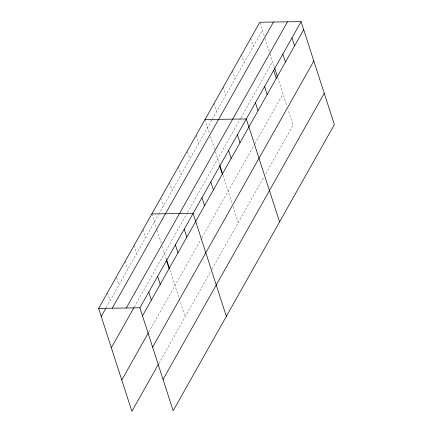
<?xml version="1.0" encoding="UTF-8"?>
<svg xmlns="http://www.w3.org/2000/svg" width="433" height="433" viewBox="0 0 433 433"><rect width="100%" height="100%" fill="white"/><g stroke="black" fill="none" stroke-linecap="round" stroke-linejoin="round"><path stroke-width="0.32" stroke-dasharray="2.17 1.62" d="M106.15 307.657L158.359 214.974M158.689 214.389L211.856 120.006M212.186 119.427L262.425 30.24M134.327 306.932L187.197 213.079M187.527 212.495L240.575 118.328M240.9 117.749L272.546 61.573M148.698 332.219L201.567 238.367M201.892 237.782L254.593 144.238M254.918 143.659L282.976 93.853M158.819 363.552L210.703 271.448M212.013 269.115L264.06 176.729M265.689 173.833L293.092 125.186L287.929 109.203M260.038 22.841L264.287 35.993M265.11 38.553L269.862 53.259M270.068 53.898L274.387 67.267M277.661 77.399L286.9 106.004M250.702 38.44L253.294 46.455M241.571 54.655L244.158 62.671M232.434 70.871L235.022 78.887M223.298 87.087L225.885 95.103M214.162 103.303L216.754 111.319M205.031 119.519L209.475 133.288M210.508 136.487L214.638 149.277M215.466 151.831L219.58 164.562M223.055 175.327L232.294 203.938M233.122 206.498L238.285 222.481M196.165 135.258L198.752 143.274M187.494 151.615L189.887 159.014M178.428 166.737L181.021 174.753M169.563 182.477L172.15 190.493M160.697 198.217L163.284 206.227M151.831 213.956L156.898 229.642M157.103 230.28L161.444 243.709M162.267 246.269L166.38 258.999M169.855 269.759L179.1 298.375M179.305 299.014L185.086 316.918M142.966 229.696L145.553 237.706M134.1 245.435L136.687 253.446M125.234 261.169L127.822 269.185M116.564 277.526L118.956 284.925M107.498 292.648L110.09 300.664"/><path stroke-width="0.65" d="M158.489 364.131L131.892 411.35L98.632 308.388L259.838 22.224L301.108 21.65L334.368 124.612L173.162 410.776L139.908 307.814L301.108 21.65M101.225 316.404L105.82 308.242M112.255 308.199L273.461 22.034M126.284 308.004L287.49 21.839M111.341 347.737L134.003 307.511M142.495 315.825L303.701 29.666M121.77 380.017L148.367 332.798M152.616 347.158L313.817 60.999M163.041 379.443L324.247 93.279M205.031 119.519L246.301 118.945L279.556 221.907M151.831 213.956L193.102 213.377L226.356 316.339M98.632 308.388L139.908 307.814M291.977 37.866L294.564 45.882M282.841 54.082L285.428 62.098M274.592 67.9L277.456 76.765M273.705 70.298L276.292 78.313M264.568 86.513L267.161 94.529M255.438 102.729L258.025 110.745M237.436 134.685L240.023 142.701M228.57 150.424L231.157 158.435M219.78 165.195L222.643 174.061M219.704 166.164L222.291 174.174M210.833 181.903L213.426 189.914M201.967 197.643L204.56 205.653M184.236 229.117L186.823 237.132M175.37 244.856L177.958 252.872M166.586 259.632L169.449 268.492M166.505 260.596L169.092 268.612M157.639 276.335L160.226 284.351M148.773 292.075L151.361 300.085"/></g></svg>
